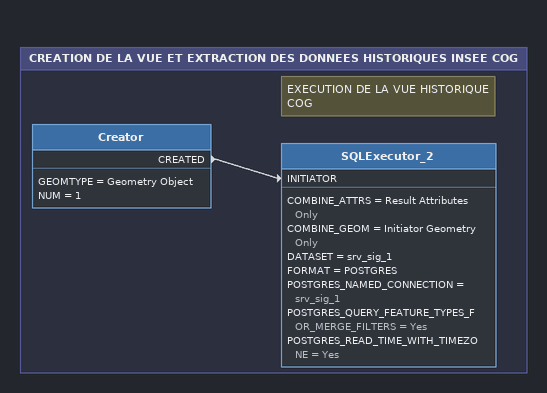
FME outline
Bookmark: CREATION DE LA VUE ET EXTRACTION DES DONNEES HISTORIQUES INSEE COG
Creator
    GEOMTYPE = Geometry Object
    NUM = 1
    CREATED -> SQLExecutor_2 [INITIATOR]
Note: EXECUTION DE LA VUE HISTORIQUE COG
SQLExecutor_2
    COMBINE_ATTRS = Result Attributes Only
    COMBINE_GEOM = Initiator Geometry Only
    DATASET = srv_sig_1
    FORMAT = POSTGRES
    POSTGRES_NAMED_CONNECTION = srv_sig_1
    POSTGRES_QUERY_FEATURE_TYPES_FOR_MERGE_FILTERS = Yes
    POSTGRES_READ_TIME_WITH_TIMEZONE = Yes
